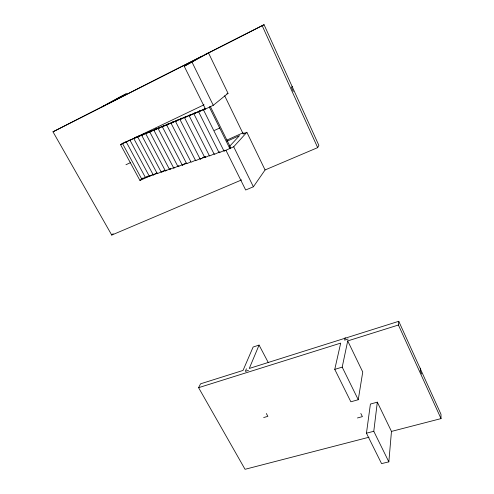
<?xml version="1.0" encoding="UTF-8"?>
<svg xmlns="http://www.w3.org/2000/svg" width="494" height="494" viewBox="0 0 494 494"><rect width="100%" height="100%" fill="white"/><g stroke="black" fill="none" stroke-linecap="round" stroke-linejoin="round"><path stroke-width="0.74" d="M420.375 368.123L420.283 370.852L421.697 373.952M388.84 461.853L391.47 431.416L377.323 402.153L370.401 404.061L366.455 433.195L381.566 463.619L388.84 461.853L373.785 431.281L377.323 402.153M391.47 431.416L441.019 418.603L398.423 325.015L398.763 321.298L249.272 368.462L259.072 345.09L268.31 362.602M369.012 437.227L245.043 469.3L198.594 387.679L340.693 343.114L334.759 369.37L350.857 401.795L358.249 399.726L362.744 371.994L347.72 340.916L398.423 325.015M358.249 399.726L342.2 367.135L347.72 340.916M345.164 337.6L344.614 340.125L348.116 339.026M246.426 368.783L245.333 371.352L248.47 370.37M198.594 387.679L200.558 383.826L243.029 370.432L253.126 347.035L259.072 345.09M225.931 150.244L245.679 190.005L253.391 186.781L265.074 169.955L317.679 147.62L318.865 145.372L264.055 24.7L106.988 104.314L126.408 93.699L120.233 96.83L100.504 107.599L52.982 131.812L111.743 235.07L241.622 179.915M292.436 86.32L291.429 87.457L293.263 91.489M214.433 153.807L209.512 156.005L189.214 115.843L200.583 110.434L198.681 111.94L219.101 152.763L219.96 151.862L214.273 154.4L193.914 113.904L205.393 108.445L203.516 109.946L224.004 151.102L233.699 146.786L246.864 132.287L265.074 169.955M230.63 147.62L229.809 148.515L209.357 107.167L210.283 106.426L230.63 147.62L229.346 148.194M224.677 95.774L243.202 133.936L244.153 132.898M229.599 146.298L239.553 135.584L226.993 141.241M224.004 151.102L224.844 150.201M200.41 158.562L195.63 160.704L175.524 121.481L186.559 116.232L184.583 117.751L204.819 157.598L205.708 156.691L200.187 159.161L180.02 119.628L182.014 118.109L171.091 123.309L191.129 162.223L195.865 160.105M200.187 159.161L201.095 158.259M111.743 235.07L113.188 233.681M173.752 168.108L174.715 167.207L169.553 169.528L149.836 132.071L160.254 127.1L158.16 128.638L178.007 166.669L178.964 165.768L173.752 168.108L153.974 130.367L164.483 125.353L162.409 126.89L182.317 165.206L183.268 164.304M169.553 169.528L170.529 168.627L165.41 170.93L145.761 133.751L147.897 132.207L137.77 137.042L157.29 173.678L161.686 171.696M165.41 170.93L166.392 170.029M134.806 137.696L136.041 137.11L133.855 138.653L153.313 175.024L154.319 174.129L149.386 176.352L129.996 140.247L139.944 135.498L137.77 137.042M122.339 143.427L120.548 144.68L139.95 180.458L142.71 178.068M203.516 109.946L213.278 105.308L228.03 93.317L208.53 52.982L264.055 24.7M193.914 113.904L195.84 112.397L184.583 117.751M189.214 115.843L191.166 114.324L180.02 119.628M175.524 121.481L177.537 119.956L166.719 125.112L186.695 163.724L190.715 161.927M171.091 123.309L173.128 121.783L162.409 126.89M166.719 125.112L168.775 123.58L158.16 128.638M153.974 130.367L156.079 128.829L145.761 133.751M149.836 132.071L151.961 130.527L141.741 135.405L161.322 172.313L165.762 170.319M141.741 135.405L143.896 133.862L133.855 138.653M205.461 109.02L184.219 66.258L208.53 52.982M184.219 66.258L201.126 56.736L52.982 131.812M207.597 53.296L206.01 54.192L209.703 52.321M104.302 105.654L102.135 106.84L105.395 105.185M126.6 141.377L122.426 143.371L141.679 178.958L145.835 177.08M129.873 140.055L126.186 141.821L145.508 177.661L149.701 175.771M120.548 144.68L204.059 104.771M226.802 93.903L228.03 93.317M198.681 111.94L205.751 108.575M125.958 164.737L130.33 162.711M214.433 130.447L219.676 128.032M226.826 140.111L242.999 132.812M146.533 176.772L147.922 176.142M139.95 180.458L153.159 174.506M243.202 133.936L246.864 132.287M154.943 173.845L156.802 173.011M153.313 175.024L157.666 173.061M162.316 171.412L164.212 170.56M178.007 166.669L182.607 164.601M183.929 164.008L185.917 163.119M182.317 165.206L186.967 163.125M202.472 157.642L204.535 156.722M204.819 157.598L209.697 155.419M219.101 152.763L224.208 150.485M334.759 369.37L342.2 367.135M263.666 417.541L267.865 416.343L266.34 413.527M357.434 417.967L362.392 416.627L360.83 413.472M366.455 433.195L373.785 431.281M192.086 62.275L213.278 105.308M233.699 146.786L253.391 186.781M262.215 25.774L317.679 147.62M398.763 321.298L440.969 414.225L441.019 418.603"/></g></svg>
